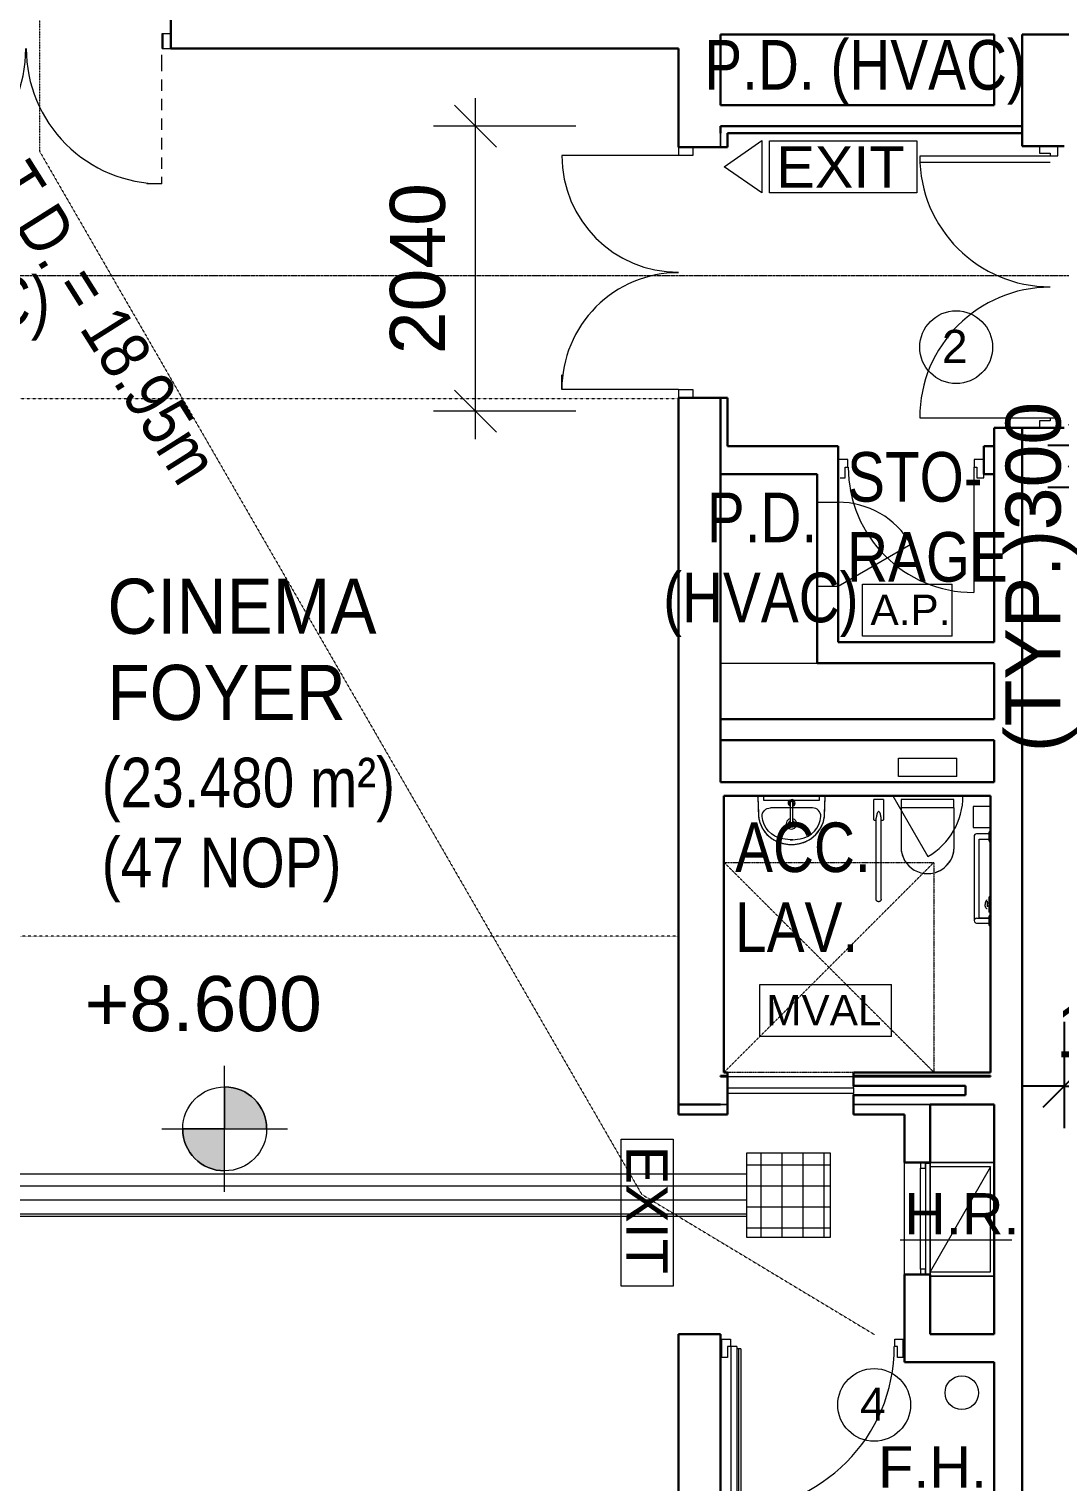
# Model space of a CAD drawing. Header units: millimetres. Extents: x -11708 to 484395, y -10237143 to 211873.
# Drawn here: x 157135 to 164500, y 33891 to 44269 of the extents above; entities that cross this region are included whole.
import ezdxf

# ---------------------------------------------------------------- set-up
doc = ezdxf.new("R2010")
doc.units = ezdxf.units.MM
for name, pattern in [('Dash2', [3, 1.5, -1.5]), ('Grid Line', [21, 12, -3, 3, -3]), ('Hidden', [2.25, 1, -1.25]), ('Hidden_samll_', [3, 2, -1])]:
    doc.linetypes.add(name, pattern=pattern)
for name, color, linetype, lineweight in [('0-1', 7, 'Continuous', 5), ('A-200-M_WALL_INT', 2, 'Continuous', 9), ('A-314-M_WINDOW', 250, 'Continuous', 5), ('A-325-M_DOOR', 31, 'Continuous', 5), ('A-325-M_DOOR-3', 31, 'Continuous', 13), ('A-325-M_DOOR__FRAME', 31, 'Continuous', 5), ('A-770-ME_FFE_SA', 91, 'Continuous', 5), ('A-ANNO-DIMS-1', 7, 'Continuous', 5), ('A-ANNO-NOTE', 7, 'Continuous', 5), ('A-ANNO-NOTE-1', 7, 'Continuous', 20), ('A-DETL', 102, 'Continuous', 5), ('A-DETL-8', 102, 'Hidden', 18), ('A-DETL-GENF', 7, 'Continuous', 5), ('A-DETL-GENF-3', 7, 'Hidden_samll_', 5), ('A-DETL-HDLN-1', 7, 'Dash2', 5), ('A-DOOR', 7, 'Continuous', 5), ('A-DOOR-1', 7, 'Continuous', 9), ('A-FLOR', 7, 'Continuous', 18), ('Dims-B1-FPARTPLANAT_8-6mPD_dwg-1', 7, 'Continuous', 5), ('G-ANNO-DIMS', 7, 'Continuous', 5), ('G-ANNO-TEXT', 7, 'Continuous', 5), ('I-WALL', 7, 'Continuous', 9), ('I-WALL-3', 7, 'Continuous', 30), ('I-WALL-4', 7, 'Continuous', 18), ('P-SANR-FIXT', 7, 'Continuous', 5), ('S-GRID-1', 7, 'Grid Line', 5), ('Z-060-M_DETAIL', 92, 'Continuous', 5)]:
    doc.layers.add(name, color=color, linetype=linetype, lineweight=lineweight)
doc.styles.add('Arial Narrow', font='ARIALN.TTF', dxfattribs={"height": 353.981763})
doc.styles.add('Arial_1', font='arial.ttf', dxfattribs={"height": 393.413174})
doc.styles.add('Arial_2', font='arial.ttf', dxfattribs={"height": 1.475299})
doc.styles.add('Arial_4', font='arial.ttf', dxfattribs={"height": 1.081886})
doc.styles.add('Arial_5', font='arial.ttf', dxfattribs={"height": 1.18024})
doc.styles.add('Arial_6', font='arial.ttf', dxfattribs={"width": 0.9, "height": 393.413174})
doc.dimstyles.new('Diagonal_-_1_5mm_Arial', dxfattribs={"dimscale": 304.8, "dimtxt": 400, "dimasz": 0.984252, "dimexe": 0.984252, "dimexo": 0.0625, "dimgap": 0.656168, "dimtad": 1, "dimdec": 0, "dimrnd": 5, "dimzin": 0, "dimdsep": 46, "dimtxsty": 'Arial_1', "dimblk1": 'OBLIQUE', "dimblk2": 'OBLIQUE', "dimsah": 1, "dimcen": 0.09, "dimdle": 0.328084, "dimadec": 0, "dimazin": 0, "dimtfac": 1, "dimtdec": 4, "dimtix": 1, "dimtmove": 0, "dimatfit": 3, "dimfxl": 1.574803, "dimfxlon": 1, "dimtvp": 1, "dimtolj": 1, "dimtzin": 0, "dimarcsym": 2})
pattern_1 = [(135, (35772.6, -85596.6), (-695.517, -695.517), []), (225, (35772.6, -85596.6), (695.517, -695.517), [])]

# ---------------------------------------------------------------- blocks, each defined once
blk = doc.blocks.new('ARC_ANN_Toilet Universal - ARC_ANN_Toilet Universal-972495-B1_F PART PLAN AT _8_6mPD')
at = {"layer": 'A-DETL-GENF-3'}
for p, q in [((-750, -750), (-750, 750)), ((-750, 750), (750, 750)), ((-750, 750), (750, -750)), ((-750, -750), (750, 750)), ((750, 750), (750, -750)), ((750, -750), (-750, -750))]:
    blk.add_line(p, q, dxfattribs=at)
blk = doc.blocks.new('Dims-B1-FPARTPLANAT_8-6mPD_dwg__Oblique-5772989-B1_F PART PLAN AT _8_6mPD')
at = {"layer": 'A-ANNO-DIMS-1'}
blk.add_line((-0.5, -0.5), (0.5, 0.5), dxfattribs=at)
blk = doc.blocks.new('Dims-B1-FPARTPLANAT_8-6mPD_dwg-5616331-B1_F PART PLAN AT _8_6mPD')
at = {"layer": 'A-ANNO-DIMS-1'}
for p, q in [((82441.2, 41338.7), (82441.2, 43776.7)), ((83156.7, 43576.7), (82141.2, 43576.7)), ((83156.7, 41538.7), (82141.2, 41538.7))]:
    blk.add_line(p, q, dxfattribs=at)
for p, xscale, yscale, zscale, rotation in [((82441.2, 43576.7), 300.0000000000002, 300.0000000000002, 300.0000000000002, 90), ((82441.2, 41538.7), 300, 300, 300, 270)]:
    blk.add_blockref('Dims-B1-FPARTPLANAT_8-6mPD_dwg__Oblique-5772989-B1_F PART PLAN AT _8_6mPD', p, dxfattribs=dict(xscale=xscale, yscale=yscale, zscale=zscale, rotation=rotation))
at = {"layer": 'A-ANNO-DIMS-1', "insert": (81828.5, 42557.7), "char_height": 393.41, "width": 1459.2, "attachment_point": 2, "rotation": 90, "line_spacing_factor": 0.938532, "style": 'Arial_1'}
blk.add_mtext('2040', dxfattribs=at)
blk = doc.blocks.new('Spot Elevations - Spot Elevation - Exterior Filled-23614-B1_F PART PLAN AT _8_6mPD')
at = {"layer": 'G-ANNO-DIMS'}
h = blk.add_hatch(color=256, dxfattribs=at)
edge = h.paths.add_edge_path(flags=0)
edge.add_arc((-2.24, 2.25), 1.5, 0, 90, ccw=False)
edge.add_line((-0.74, 2.25), (-2.24, 2.25))
edge.add_line((-2.24, 2.25), (-2.24, 3.75))
h = blk.add_hatch(color=256, dxfattribs=at)
edge = h.paths.add_edge_path(flags=0)
edge.add_arc((-2.24, 2.25), 1.5, 180, 270, ccw=False)
edge.add_line((-3.74, 2.25), (-2.24, 2.25))
edge.add_line((-2.24, 2.25), (-2.24, 0.75))
for p, q in [((-2.24, 0), (-2.24, 4.5)), ((-2.24, 3.75), (-2.24, 2.25)), ((-4.49, 2.25), (0.01, 2.25)), ((-2.24, 2.25), (-3.74, 2.25)), ((-2.24, 0.75), (-2.24, 2.25)), ((-2.24, 2.25), (-0.74, 2.25))]:
    blk.add_line(p, q, dxfattribs=at)
blk.add_circle((-2.24, 2.25), 1.5, dxfattribs=at)
for start, end in [(360, 90), (180, 270)]:
    blk.add_arc((-2.24, 2.25), 1.5, start, end, dxfattribs=at)
blk = doc.blocks.new('ARC_ANN_MVAL - MVAL-956366-B1_F PART PLAN AT _8_6mPD')
at = {"layer": 'A-ANNO-NOTE'}
for p, q in [((-2.443, -0.916), (-2.443, 0.946)), ((-2.443, 0.946), (2.261, 0.946)), ((2.261, -0.916), (2.261, 0.946)), ((2.261, -0.916), (-2.443, -0.916))]:
    blk.add_line(p, q, dxfattribs=at)
at = {"layer": 'A-ANNO-NOTE', "insert": (-0.153, 0.57), "char_height": 1.0819, "width": 4.89704, "attachment_point": 2, "line_spacing_factor": 0.938532, "style": 'Arial_4'}
blk.add_mtext('MVAL', dxfattribs=at)
blk = doc.blocks.new('ARC_ANN_FIRE-RATING_four_ - none-909737-B1_F PART PLAN AT _8_6mPD')
at = {"layer": 'A-ANNO-NOTE'}
blk.add_circle((0, 0), 1.3, dxfattribs=at)
at = {"layer": 'A-ANNO-NOTE', "insert": (-0.05, 0.62), "char_height": 1.18, "width": 1.0944, "attachment_point": 2, "line_spacing_factor": 0.938532, "style": 'Arial_5'}
blk.add_mtext('4', dxfattribs=at)
blk = doc.blocks.new('ARC_ANN_FIRE-RATING_two_ - none-909955-B1_F PART PLAN AT _8_6mPD')
at = {"layer": 'A-ANNO-NOTE'}
blk.add_circle((0, 0), 1.3, dxfattribs=at)
at = {"layer": 'A-ANNO-NOTE', "insert": (-0.05, 0.62), "char_height": 1.18, "width": 1.0944, "attachment_point": 2, "line_spacing_factor": 0.938532, "style": 'Arial_5'}
blk.add_mtext('2', dxfattribs=at)
blk = doc.blocks.new('_Oblique')
at = {"color": 0, "linetype": 'ByBlock', "lineweight": -2}
blk.add_line((-0.5, -0.5), (0.5, 0.5), dxfattribs=at)
blk = doc.blocks.new('*D309')
at = {"layer": 'A-ANNO-DIMS-1', "color": 0, "lineweight": -2, "transparency": 16777216}
for p, q in [((164529, 37179), (164529, 36418)), ((165629, 37179), (165629, 36418)), ((164529, 36718), (164229, 36718)), ((164529, 36718), (165629, 36718)), ((165629, 36718), (165929, 36718))]:
    blk.add_line(p, q, dxfattribs=at)
at = {"layer": 'Defpoints', "color": 0, "transparency": 16777216}
for p in [(164529, 37198), (165629, 37198), (165629, 36718)]:
    blk.add_point(p, dxfattribs=at)
at = {"layer": 'A-ANNO-DIMS-1', "color": 0, "lineweight": -2, "transparency": 16777216, "xscale": 299.9999999999999, "yscale": 299.9999999999999, "zscale": 299.9999999999999}
for p, rotation in [((164529, 36718), 359.9996999999959), ((165629, 36718), 179.9996999999959)]:
    blk.add_blockref('_Oblique', p, dxfattribs=dict(at, rotation=rotation))
at = {"layer": 'A-ANNO-DIMS-1', "color": 0, "transparency": 16777216, "insert": (165079, 37119), "char_height": 393.4, "attachment_point": 5, "rotation": 359.9997, "style": 'Arial_1'}
blk.add_mtext('\\A1;1100', dxfattribs=at)
blk = doc.blocks.new('ARC_DOOR_T28_DOUBLE_FABRIC_MULLION - 1675x2400mm-35830680-B1_F PART PLAN AT _8_6mPD')
at = {"layer": 'A-DOOR'}
for p, q in [((-835, 983.5), (-730, 983.5)), ((-835, 150), (-835, 983.5)), ((835, 150), (835, 983.5))]:
    blk.add_line(p, q, dxfattribs=at)
for centre, start, end in [((-835, 150), 360, 90), ((835, 150), 90, 180)]:
    blk.add_arc(centre, 833.5, start, end, dxfattribs=at)
at = {"layer": 'A-DOOR-1'}
for p, q in [((-838, 150), (-895, 150)), ((-838, 45), (-838, 150)), ((895, 150), (838, 150)), ((838, 150), (838, 45)), ((-895, 45), (-838, 45)), ((838, 45), (895, 45))]:
    blk.add_line(p, q, dxfattribs=at)
blk = doc.blocks.new('ARC_DOOR_F80_CAVITY SLIDER - 900x2500mm-37513025-B1_F PART PLAN AT _8_6mPD')
at = {"layer": 'A-DOOR-1'}
for p, q in [((-450, 20), (450, 20)), ((-450, -20), (-450, 20)), ((450, -20), (-450, -20))]:
    blk.add_line(p, q, dxfattribs=at)
blk = doc.blocks.new('ARC_ACCESS_PANEL_SINGLE_TIMBER_TYPE11 - 500X300H-36409316-B1_F PART PLAN AT _8_6mPD')
at = {"layer": 'A-DOOR'}
blk.add_line((375, 24), (125, 457), dxfattribs=at)
blk.add_arc((375, 24), 500, 120, 180, dxfattribs=at)
blk = doc.blocks.new('ARC_DOOR_TIMBER_T10-TI-I - 1100x2100mm-47266219-1997 - B')
at = {"layer": 'A-325-M_DOOR'}
for p, q in [((513, 1142), (540, 1142)), ((513, 4), (513, 1142)), ((528, 4), (528, 1142)), ((540, 1157), (584, 1157)), ((540, -11), (540, 1157)), ((584, -11), (584, 1157)), ((513, 4), (540, 4)), ((540, -11), (584, -11))]:
    blk.add_line(p, q, dxfattribs=at)
blk.add_arc((584, -11), 1168, 90, 180, dxfattribs=at)
at = {"layer": 'A-325-M_DOOR-3'}
for p, q in [((-657, 66), (-607, 66)), ((-607, 66), (-607, -11)), ((607, 66), (657, 66)), ((607, -11), (607, 66)), ((-587, -64), (-657, -64)), ((-607, -11), (-587, -11)), ((-587, -11), (-587, -64)), ((587, -64), (587, -11)), ((587, -11), (607, -11)), ((657, -64), (587, -64))]:
    blk.add_line(p, q, dxfattribs=at)
at = {"layer": 'A-325-M_DOOR__FRAME'}
for p, q in [((-647, 66), (-647, -64)), ((647, 66), (647, -64))]:
    blk.add_line(p, q, dxfattribs=at)
blk = doc.blocks.new('ARC_WIN_SPECIAL EQUIPMENT - 800-47311170-1997 - B')
at = {"layer": 'A-314-M_WINDOW'}
h = blk.add_hatch(dxfattribs=at)
h.set_pattern_fill('FP_6', color=256, style=0, pattern_type=2)
h.set_pattern_definition(pattern_1)
h.paths.add_polyline_path([(400, 23), (400, 58), (360, 58), (360, 23)], flags=0)
h.paths.add_polyline_path([(-360, 23), (-360, 58), (-400, 58), (-400, 23)], flags=0)
h = blk.add_hatch(dxfattribs=at)
h.set_pattern_fill('FP_6', color=256, style=0, pattern_type=2)
h.set_pattern_definition(pattern_1)
h.paths.add_polyline_path([(395, 92), (395, 92), (-395, 92), (-395, 58), (395, 58)], flags=0)
for p, q in [((-360, 58), (-400, 58)), ((-400, 23), (-360, 23)), ((-370, 92), (-395, 92)), ((-395, 92), (-395, 58)), ((-395, 58), (395, 58)), ((380, 92), (-370, 92)), ((-360, 23), (-360, 58)), ((360, 23), (-360, 23)), ((400, 58), (360, 58)), ((360, 58), (360, 23)), ((360, 23), (400, 23)), ((395, 92), (380, 92)), ((395, 58), (395, 92))]:
    blk.add_line(p, q, dxfattribs=at)
blk = doc.blocks.new('ARC_TFP_FS_HR_DISPLAY - ARC_TFP_FS_HR_750x400-V37-1997 - B')
at = {"layer": 'A-770-ME_FFE_SA'}
for p, q in [((405, 460), (-405, 460)), ((-405, 460), (-405, 0)), ((-405, 4), (-405, 460)), ((-405, 460), (-395, 460)), ((-395, 460), (-390, 460)), ((-390, 460), (-375, 460)), ((-375, 460), (375, 460)), ((375, 460), (400, 460)), ((400, 460), (405, 460)), ((405, 0), (405, 460)), ((405, 460), (405, 4)), ((-405, 0), (405, 0))]:
    blk.add_line(p, q, dxfattribs=at)
at = {"layer": 'Z-060-M_DETAIL'}
for p, q in [((375, 30), (-375, 460)), ((375, 460), (-375, 460)), ((-375, 460), (-375, 30)), ((375, 30), (375, 460)), ((-375, 30), (375, 30))]:
    blk.add_line(p, q, dxfattribs=at)
blk = doc.blocks.new('ARC_ANN_HR_HOSE-REEL - ARC_ANN_HR_HOSE-REEL-881492-B1_F PART PLAN AT _8_6mPD')
at = {"layer": 'A-ANNO-NOTE-1'}
blk.add_line((-1.804, 0), (2.187, 0), dxfattribs=at)
at = {"layer": 'A-ANNO-NOTE', "insert": (0.406, 1.662), "char_height": 1.4753, "width": 4.896, "attachment_point": 2, "line_spacing_factor": 0.938532, "style": 'Arial_2'}
blk.add_mtext('H.R.', dxfattribs=at)
blk = doc.blocks.new('ARC_ANN_EXIT - ARC_ANN_EXIT-878429-G_F PLAN _1 OF 2_')
at = {"layer": 'A-ANNO-NOTE'}
for p, q in [((-2.124, 0), (-2.124, 1.862)), ((-2.124, 1.862), (3.134, 1.862)), ((3.134, 1.862), (3.134, 0)), ((3.134, 0), (-2.124, 0))]:
    blk.add_line(p, q, dxfattribs=at)
at = {"layer": 'A-ANNO-NOTE', "insert": (0.406, 1.662), "char_height": 1.4753, "width": 5.454, "attachment_point": 2, "line_spacing_factor": 0.938532, "style": 'Arial_1'}
blk.add_mtext('EXIT', dxfattribs=at)
blk = doc.blocks.new('ARC_DOOR_T17_SINGLE_FABRIC_FINISH - 800x2100mm-34974180-B1_F PART PLAN AT _8_6mPD')
at = {"layer": 'A-DOOR'}
blk.add_line((448, -24), (448, -920), dxfattribs=at)
blk.add_arc((448, -24), 896, 180, 270, dxfattribs=at)
at = {"layer": 'A-DOOR-1'}
for p, q in [((-451, 29), (-521, 29)), ((-451, -24), (-451, 29)), ((521, 29), (451, 29)), ((451, 29), (451, -24)), ((-507, -101), (-471, -101)), ((-471, -101), (-471, -24)), ((-471, -24), (-451, -24)), ((451, -24), (471, -24)), ((471, -24), (471, -101)), ((471, -101), (521, -101)), ((521, -101), (521, -75))]:
    blk.add_line(p, q, dxfattribs=at)
blk = doc.blocks.new('ARC_DOOR_T27_DOUBLE_FABRIC_FINISH - 1670x2400mm-37445781-B1_F PART PLAN AT _8_6mPD')
at = {"layer": 'A-DOOR'}
for p, q in [((-934, 51), (-934, -881.5)), ((-890, 51), (-890, -881.5)), ((934, -881.5), (934, 51))]:
    blk.add_line(p, q, dxfattribs=at)
for centre, start, end in [((-934, 51), 270, 360), ((934, 51), 180, 270)]:
    blk.add_arc(centre, 932.5, start, end, dxfattribs=at)
at = {"layer": 'A-DOOR-1'}
for p, q in [((-937, 104), (-1007, 104)), ((-1007, 104), (-1007, -26)), ((-937, 51), (-937, 104)), ((1007, 104), (937, 104)), ((937, 104), (937, 51)), ((1007, -26), (1007, 104)), ((-957, -26), (-957, 51)), ((-957, 51), (-937, 51)), ((937, 51), (957, 51)), ((957, 51), (957, -26)), ((-1007, -26), (-957, -26)), ((957, -26), (1007, -26))]:
    blk.add_line(p, q, dxfattribs=at)
blk = doc.blocks.new('ARC_DOOR_TIMBER_T20-FT-O - 1955x2400mm-49661043-0295')
at = {"layer": 'A-325-M_DOOR'}
for p, q in [((-968, 1116), (-863, 1116)), ((-968, 1068), (-968, 1116)), ((967, 1068), (967, 1116)), ((-968, 929), (-968, 1010)), ((967, 929), (967, 1010)), ((-968, 789), (-968, 871)), ((967, 789), (967, 871)), ((-968, 650), (-968, 731)), ((967, 650), (967, 731)), ((-968, 510), (-968, 592)), ((967, 510), (967, 592)), ((-968, 371), (-968, 453)), ((967, 195), (967, 453)), ((-968, 195), (-968, 313))]:
    blk.add_line(p, q, dxfattribs=at)
at = {"layer": 'A-325-M_DOOR', "lineweight": 9}
for p, q in [((-974, 150), (-979, 150)), ((-971, 45), (-971, 150)), ((970, 150), (970, 45)), ((1027, 150), (974, 150)), ((-1028, 45), (-971, 45)), ((970, 45), (1027, 45))]:
    blk.add_line(p, q, dxfattribs=at)
at = {"layer": 'A-325-M_DOOR'}
for centre, start, end in [((-968, 150), 360, 90), ((967, 150), 90, 180)]:
    blk.add_arc(centre, 966, start, end, dxfattribs=at)
blk = doc.blocks.new('*D352')
at = {"layer": 'A-ANNO-DIMS-1', "color": 0, "lineweight": -2, "transparency": 16777216}
for p, q in [((164712, 41298), (164712, 41598)), ((164413, 41298), (165012, 41298)), ((164712, 41298), (164712, 40998)), ((164413, 40998), (165012, 40998)), ((164712, 40998), (164712, 40698))]:
    blk.add_line(p, q, dxfattribs=at)
at = {"layer": 'Defpoints', "color": 0, "transparency": 16777216}
for p in [(164394, 41298), (164394, 40998), (164712, 40998)]:
    blk.add_point(p, dxfattribs=at)
at = {"layer": 'A-ANNO-DIMS-1', "color": 0, "lineweight": -2, "transparency": 16777216, "xscale": 299.9999999999999, "yscale": 299.9999999999999, "zscale": 299.9999999999999}
for p, rotation in [((164712, 41298), 270), ((164712, 40998), 90)]:
    blk.add_blockref('_Oblique', p, dxfattribs=dict(at, rotation=rotation))
at = {"layer": 'A-ANNO-DIMS-1', "color": 0, "transparency": 16777216, "insert": (164311, 41148), "char_height": 393.4, "attachment_point": 5, "rotation": 90, "style": 'Arial_1'}
blk.add_mtext('\\A1;300', dxfattribs=at)
blk = doc.blocks.new('ARC_ANN_EXIT - ARC_ANN_EXIT-878429-B1_F PART PLAN AT _8_6mPD')
at = {"layer": 'A-ANNO-NOTE'}
for p, q in [((-2.124, 0), (-2.124, 1.862)), ((-2.124, 1.862), (3.134, 1.862)), ((3.134, 1.862), (3.134, 0)), ((3.134, 0), (-2.124, 0))]:
    blk.add_line(p, q, dxfattribs=at)
at = {"layer": 'A-ANNO-NOTE', "insert": (0.406, 1.662), "char_height": 1.4753, "width": 5.454, "attachment_point": 2, "line_spacing_factor": 0.938532, "style": 'Arial_2'}
blk.add_mtext('EXIT', dxfattribs=at)
blk = doc.blocks.new('ARC_ANN_ACCESS PANEL - AP-910189-B1_F PLAN _2 OF 2_')
at = {"layer": 'A-ANNO-NOTE'}
for p, q in [((-1.593, -0.916), (-1.593, 0.946)), ((-1.593, 0.946), (1.606, 0.946)), ((1.606, -0.916), (1.606, 0.946)), ((1.606, -0.916), (-1.593, -0.916))]:
    blk.add_line(p, q, dxfattribs=at)
at = {"layer": 'A-ANNO-NOTE', "insert": (0.12, 0.57), "char_height": 1.0819, "width": 3.40549, "attachment_point": 2, "line_spacing_factor": 0.938532, "style": 'Arial_5'}
blk.add_mtext('A.P.', dxfattribs=at)

msp = doc.modelspace()

# ---------------------------------------------------------------- linework, layer by layer
at = {"layer": 'A-200-M_WALL_INT'}
msp.add_line((163388.3, 35372.1), (163388.3, 36172.1), dxfattribs=at)
at = {"layer": 'A-ANNO-NOTE'}
msp.add_lwpolyline([(162370.3, 43472), (162370.3, 43099.5), (162101.8, 43285.8)], close=True, dxfattribs=at)
msp.add_circle((163798.5, 34528.2), 120, dxfattribs=at)
at = {"layer": 'A-DETL'}
for p, q in [((162259.7, 36240.3), (162259.7, 35640.3)), ((162859.7, 36240.3), (162259.7, 36240.3)), ((162859.7, 35640.3), (162859.7, 36240.3)), ((162259.7, 36090.3), (155959.7, 36090.3)), ((155959.7, 35790.3), (162259.7, 35790.3)), ((162259.7, 35640.3), (162859.7, 35640.3))]:
    msp.add_line(p, q, dxfattribs=at)
at = {"layer": 'A-DETL-8'}
for p, q in [((155659.7, 41630.8), (161774.4, 41630.8)), ((161774.4, 41630.8), (161774.4, 37790.8)), ((161774.4, 37790.8), (155659.7, 37790.8))]:
    msp.add_line(p, q, dxfattribs=at)
at = {"layer": 'A-DETL-GENF', "linetype": 'Continuous'}
for p, q in [((162365.3, 35640.3), (162365.3, 36240.3)), ((162515.3, 35640.3), (162515.3, 36240.3)), ((162665.3, 35640.3), (162665.3, 36240.3)), ((162815.3, 35640.3), (162815.3, 36240.3)), ((162259.7, 36156.6), (162859.7, 36156.6)), ((155959.7, 36006.6), (162859.7, 36006.6)), ((155959.7, 35906.6), (162259.7, 35906.6)), ((155959.7, 35806.6), (162259.7, 35806.6)), ((162259.7, 35856.6), (162859.7, 35856.6)), ((162259.7, 35706.6), (162859.7, 35706.6))]:
    msp.add_line(p, q, dxfattribs=at)
at = {"layer": 'A-DETL-HDLN-1'}
for p, q in [((157211.2, 43393.8), (157211.2, 48293.8)), ((157211.2, 43393.8), (161511.2, 35945.9)), ((161511.2, 35945.9), (163172.3, 34945.6))]:
    msp.add_line(p, q, dxfattribs=at)
at = {"layer": 'A-DOOR-1'}
for p, q in [((158091, 44235.8), (158091, 44130.8)), ((158148, 44235.8), (158091, 44235.8)), ((158091, 44130.8), (158148, 44130.8))]:
    msp.add_line(p, q, dxfattribs=at)
at = {"layer": 'A-FLOR'}
for p, q in [((162074.4, 39739.7), (162815.4, 39739.7)), ((162124.4, 36787.1), (163024.4, 36787.1)), ((163024.4, 36707.1), (163024.4, 36719.6)), ((163024.4, 36654.6), (163024.4, 36667.1))]:
    msp.add_line(p, q, dxfattribs=at)
at = {"layer": 'I-WALL'}
for p, q in [((162074.4, 43526.7), (162074.4, 43425.5)), ((162124.4, 36587.1), (162074.4, 36587.1)), ((163573.3, 36587.1), (163024.4, 36587.1)), ((163829.3, 34947.1), (164029.3, 34947.1))]:
    msp.add_line(p, q, dxfattribs=at)
at = {"layer": 'I-WALL-3'}
for p, q in [((158148, 44480.8), (158148, 44130.8)), ((162074.4, 43726.7), (162074.4, 44230.7)), ((162074.4, 44230.7), (164029.4, 44230.7)), ((164029.4, 44230.7), (164029.4, 43726.7)), ((164229.4, 44230.7), (164229.4, 43433.8)), ((164229.4, 44230.7), (172531.4, 44230.7)), ((158148, 44130.8), (161774.4, 44130.7)), ((161774.4, 44130.7), (161774.4, 43425.5)), ((164029.4, 43726.7), (162074.4, 43726.7)), ((164029.4, 43576.7), (162074.4, 43576.7)), ((162074.4, 43576.7), (162074.4, 43526.7)), ((162074.4, 43576.7), (164229.5, 43576.7)), ((162124.4, 43526.7), (164229.5, 43526.7)), ((162124.4, 43425.5), (162124.4, 43526.7)), ((161774.4, 43425.5), (162124.4, 43425.5)), ((164229.4, 43433.8), (164529.4, 43433.8)), ((162124.4, 41635.5), (161774.4, 41635.5)), ((161774.4, 41635.5), (161774.4, 36517.1)), ((162074.4, 38889.7), (162074.4, 41635.5)), ((162124.4, 41289.8), (162124.4, 41635.5)), ((164029.4, 41419.8), (164029.4, 39889.7)), ((164529.5, 41419.8), (164029.4, 41419.8)), ((164229.4, 41419.8), (164229.3, 33630.7)), ((162914.5, 41289.8), (162124.4, 41289.8)), ((162914.5, 39889.7), (162914.5, 41289.8)), ((164029.4, 41289.8), (163956.5, 41289.8)), ((163956.5, 41289.8), (163956.5, 41089.8)), ((162074.4, 41089.8), (162764.5, 41089.8)), ((162764.5, 41089.8), (162764.5, 39739.7)), ((163956.5, 41089.8), (164029.4, 41089.8)), ((164029.4, 39889.7), (162914.5, 39889.7)), ((162764.5, 39739.7), (164029.4, 39739.7)), ((164029.4, 39739.7), (164029.4, 39339.7)), ((164029.4, 39339.7), (162074.4, 39339.7)), ((162074.4, 39189.7), (164029.4, 39189.7)), ((164029.4, 39189.7), (164029.4, 38889.7)), ((164029.4, 38889.7), (162074.4, 38889.7)), ((162099.4, 36817.1), (162099.4, 38792.2)), ((162099.4, 38792.2), (164004.4, 38792.2)), ((164004.4, 38792.2), (164004.4, 36817.1)), ((162074.4, 36787.1), (162074.4, 36792.1)), ((162074.4, 36792.1), (162124.4, 36792.1)), ((162124.4, 36787.1), (162074.4, 36787.1)), ((162124.4, 36817.1), (162099.4, 36817.1)), ((162124.4, 36792.1), (162124.4, 36817.1)), ((162124.4, 36517.1), (162124.4, 36787.1)), ((164004.4, 36817.1), (163024.4, 36817.1)), ((163024.4, 36817.1), (163024.4, 36792.1)), ((163024.4, 36792.1), (164004.4, 36792.1)), ((164004.4, 36787.1), (163024.4, 36787.1)), ((163024.4, 36787.1), (163024.4, 36719.6)), ((164004.4, 36792.1), (164004.4, 36787.1)), ((163024.4, 36719.6), (163824.4, 36719.6)), ((163824.4, 36654.6), (163024.4, 36654.6)), ((163024.4, 36654.6), (163024.4, 36517.1)), ((163824.4, 36719.6), (163824.4, 36654.6)), ((162074.4, 36587.1), (161774.4, 36587.1)), ((163573.3, 36587.1), (164029.3, 36587.1)), ((163573.3, 36172.1), (163573.3, 36587.1)), ((164029.4, 36587.1), (164029.3, 34947.1)), ((161774.4, 36517.1), (162124.4, 36517.1)), ((163024.3, 36517.1), (163388.3, 36517.1)), ((163388.3, 36517.1), (163388.3, 36172.1)), ((163388.3, 36172.1), (163573.3, 36172.1)), ((163388.3, 35372.1), (163388.3, 34747.1)), ((163573.3, 35372.1), (163388.3, 35372.1)), ((163573.3, 34947.1), (163573.3, 35372.1)), ((161774.3, 34947.1), (161774.3, 33630.7)), ((161774.3, 34947.1), (162074.3, 34947.1)), ((162074.3, 33430.7), (162074.3, 34947.1)), ((164029.3, 34947.1), (163573.3, 34947.1)), ((163388.3, 34747.1), (164029.3, 34747.1)), ((163829.3, 34747.1), (164029.3, 34747.1)), ((164029.3, 34747.1), (164029.3, 33430.7))]:
    msp.add_line(p, q, dxfattribs=at)
at = {"layer": 'I-WALL-4'}
for p, q in [((162074.4, 43425.5), (162074.4, 43526.7)), ((162764.5, 40889.8), (162914.5, 40889.8)), ((162914.5, 40289.8), (163434.1, 40589.8)), ((162764.5, 40289.8), (162914.5, 40289.8)), ((162074.4, 36587.1), (162124.4, 36587.1)), ((163024.4, 36587.1), (164029.4, 36587.1)), ((164029.3, 34947.1), (163829.3, 34947.1))]:
    msp.add_line(p, q, dxfattribs=at)
msp.add_arc((162914.5, 40289.8), 600, 29.99999, 90, dxfattribs=at)
at = {"layer": 'P-SANR-FIXT'}
for p, q in [((163346.9, 39061), (163761.9, 39061)), ((163346.9, 38931), (163346.9, 39061)), ((163761.9, 38931), (163761.9, 39061)), ((163761.9, 38931), (163346.9, 38931)), ((162342, 38782.2), (162342, 38792.2)), ((162342, 38782.2), (162346, 38640.5)), ((162342, 38782.2), (162345, 38665)), ((162381.6, 38792.2), (162381.6, 38762.2)), ((162381.6, 38762.2), (162781.6, 38762.2)), ((162572.5, 38741.5), (162572.5, 38571.5)), ((162592.5, 38571.5), (162592.5, 38741.5)), ((162781.6, 38762.2), (162781.6, 38792.2)), ((162817.2, 38642), (162821.4, 38787.3)), ((162818.1, 38665), (162821.3, 38787.1)), ((162821.4, 38787.3), (162821.4, 38792.2)), ((163169.3, 38619.9), (163169.3, 38766)), ((163239.5, 38766), (163169.3, 38766)), ((163239.5, 38766), (163239.5, 38619.9)), ((163366.2, 38766), (163366.2, 38706.5)), ((163742.5, 38766), (163366.2, 38766)), ((163742.5, 38706.5), (163742.5, 38766)), ((164004.4, 38716), (163879.4, 38716)), ((163879.4, 38716), (163879.4, 38566)), ((162346, 38640.5), (162354.7, 38601.5)), ((162581.7, 38706.3), (162431.2, 38706.3)), ((162732, 38706.3), (162581.7, 38706.3)), ((162808, 38600.4), (162817.2, 38642)), ((163169.3, 38619.5), (163187.2, 38619.5)), ((163221.6, 38619.5), (163239.5, 38619.5)), ((163744.4, 38706.5), (163364.9, 38706.5)), ((163364.9, 38706.5), (163364.9, 38425.5)), ((163743, 38425.5), (163743, 38706.5)), ((162354.7, 38601.5), (162378.1, 38553.6)), ((162378.1, 38553.6), (162406.6, 38516.5)), ((162406.6, 38516.5), (162443.7, 38485.2)), ((162572.5, 38571.5), (162592.5, 38571.5)), ((162719.5, 38485.2), (162756.6, 38516.5)), ((162756.6, 38516.5), (162785.1, 38553.6)), ((162785.1, 38553.6), (162808, 38600.4)), ((163879.4, 38566), (164004.4, 38566)), ((163886.4, 38502.2), (163886.4, 37901)), ((163994.4, 38520.2), (163904.4, 38520.2)), ((164004.4, 38536), (163994.4, 38536)), ((163994.4, 38520.4), (163994.4, 38534.8)), ((163994.4, 38483.8), (163994.4, 38520.2)), ((162443.7, 38485.2), (162470.6, 38469.6)), ((162470.6, 38469.6), (162499, 38458.1)), ((162499, 38458.1), (162534.5, 38449.5)), ((162534.5, 38449.5), (162579.1, 38443.7)), ((162579.1, 38443.7), (162584.1, 38443.7)), ((162584.1, 38443.7), (162628.7, 38449.5)), ((162628.7, 38449.5), (162664.2, 38458.1)), ((162664.2, 38458.1), (162692.6, 38469.6)), ((162692.6, 38469.6), (162719.5, 38485.2)), ((163742.5, 38426.5), (163744.4, 38426.5)), ((163922.8, 37919.4), (163922.8, 38483.8)), ((163922.8, 38483.8), (163994.4, 38483.8)), ((163994.4, 38467.2), (163994.4, 38483.5)), ((163994.4, 38466), (164004.4, 38466)), ((163979.4, 38040.2), (163979.4, 37998.3)), ((163994.4, 38026), (163979.4, 38026)), ((163979.4, 38006), (163994.4, 38006)), ((164004.4, 38076), (163994.4, 38071)), ((163994.4, 37961), (163994.4, 38071)), ((163904.4, 37919), (163994.4, 37919)), ((163904.4, 37883), (163994.4, 37883)), ((163994.4, 37919.4), (163922.8, 37919.4)), ((164004.4, 37956), (163994.4, 37961)), ((164004.4, 37936), (163994.4, 37936)), ((163994.4, 37936), (163994.4, 37934.8)), ((163994.4, 37919.4), (163994.4, 37936)), ((163994.4, 37883), (163994.4, 37919.4)), ((163994.4, 37866), (163994.4, 37882.9)), ((164004.4, 37936), (164004.4, 37866)), ((163994.4, 37867.2), (163994.4, 37866)), ((163994.4, 37866), (164004.4, 37866)), ((164004.4, 37866), (164004.4, 37867.2)), ((164004.4, 37442.2), (164004.4, 37842.2)), ((163999.4, 37402.5), (164004.4, 37407.4))]:
    msp.add_line(p, q, dxfattribs=at)
at = {"layer": 'P-SANR-FIXT', "flags": 128}
for points in [[(163186.4, 38054), (163186.4, 38633.5)], [(163218.2, 38654.4), (163216.5, 38661.4), (163214.6, 38667.4), (163212.5, 38672.4), (163210.3, 38676.2), (163208, 38678.7), (163205.6, 38680), (163203.2, 38680), (163200.8, 38678.7), (163198.4, 38676.2), (163196.2, 38672.4), (163194.1, 38667.4), (163192.2, 38661.4), (163190.6, 38654.4)], [(163222.4, 38054), (163222.4, 38633.5)], [(163222.4, 38054), (163222.3, 38053.3), (163222.3, 38052.5), (163222.2, 38051.8), (163222.1, 38051.1), (163222, 38050.4), (163221.8, 38049.7), (163221.7, 38049), (163221.4, 38048.3), (163221.2, 38047.6), (163220.9, 38047), (163220.6, 38046.3), (163220.3, 38045.7), (163220, 38045), (163219.6, 38044.4), (163219.2, 38043.8), (163218.8, 38043.2), (163218.4, 38042.7), (163217.9, 38042.1), (163217.4, 38041.6), (163216.9, 38041.1), (163216.4, 38040.6), (163215.8, 38040.1), (163215.3, 38039.7), (163214.7, 38039.2), (163214.1, 38038.8), (163213.5, 38038.5), (163212.8, 38038.1), (163212.2, 38037.8), (163211.6, 38037.5), (163210.9, 38037.2), (163210.2, 38037), (163209.5, 38036.7), (163208.8, 38036.5), (163208.1, 38036.4), (163207.4, 38036.2), (163206.7, 38036.1), (163206, 38036.1), (163205.3, 38036), (163204.6, 38036), (163203.8, 38036), (163203.1, 38036), (163202.4, 38036.1), (163201.7, 38036.2), (163201, 38036.3), (163200.3, 38036.4), (163199.6, 38036.6), (163198.9, 38036.8), (163198.2, 38037.1), (163197.5, 38037.3), (163196.9, 38037.6), (163196.2, 38037.9), (163195.6, 38038.3), (163195, 38038.6), (163194.4, 38039), (163193.8, 38039.4), (163193.2, 38039.9), (163192.6, 38040.3), (163192.1, 38040.8), (163191.6, 38041.3), (163191.1, 38041.8), (163190.6, 38042.4), (163190.2, 38042.9), (163189.7, 38043.5), (163189.3, 38044.1), (163188.9, 38044.7), (163188.6, 38045.3), (163188.2, 38046), (163187.9, 38046.6), (163187.7, 38047.3), (163187.4, 38047.9), (163187.2, 38048.6), (163187, 38049.3), (163186.8, 38050), (163186.7, 38050.7), (163186.5, 38051.4), (163186.5, 38052.2), (163186.4, 38052.9), (163186.4, 38053.6), (163186.4, 38054)], [(163979.4, 38046), (163977.6, 38045.8), (163975.9, 38045.2), (163974.3, 38044.2), (163972.6, 38042.8), (163969.6, 38038.8), (163967, 38033), (163965.1, 38025.2), (163964.4, 38016)], [(163979.4, 37986), (163977.6, 37986.2), (163975.9, 37986.8), (163974.3, 37987.8), (163972.6, 37989.2), (163969.6, 37993.1), (163967, 37999), (163965.1, 38006.7), (163964.4, 38016)]]:
    msp.add_lwpolyline(points, dxfattribs=at)
at = {"layer": 'P-SANR-FIXT'}
for centre, radius, start, end in [((162582.5, 38740.9), 24.5, 119.13539, 179.9997), ((162582.5, 38740.9), 24.5, 179.9997, 245.91019), ((162582.5, 38740.9), 17.5, 304.8496, 179.9997), ((162582.5, 38740.9), 17.5, 179.9997, 235.1498), ((162582.5, 38741.5), 10, 359.9997, 179.9997), ((162582.5, 38740.9), 24.5, 294.08921, 104.89181), ((162581.7, 38592.2), 37.5, 104.28122, 286.69822), ((162581.7, 38591.3), 23, 113.71793, 246.28147), ((162581.7, 38592.2), 37.5, 286.69822, 73.30118), ((162581.7, 38591.3), 23, 297.93801, 62.06139), ((163904.4, 38502.2), 18, 89.9997, 179.9997), ((163554.4, 38426.5), 190, 179.9997, 207.69201), ((163553.9, 38425.5), 189.1, 179.9997, 359.9997), ((163554.4, 38426.5), 190, 276.92278, 359.9997), ((163904.4, 37901), 18, 89.9997, 269.9997)]:
    msp.add_arc(centre, radius, start, end, dxfattribs=at)
for points, knots in [([(162345, 38665), (162345.3, 38656.2), (162346.8, 38638.9), (162350.9, 38618.2), (162355.6, 38602.1), (162359.8, 38590.3), (162364.7, 38578.7), (162370.1, 38567.6), (162376.1, 38556.8), (162382.7, 38546.2), (162389.9, 38536.1), (162397.6, 38526.5), (162405.8, 38517.3), (162414.5, 38508.5), (162423.7, 38500.2), (162433.4, 38492.4), (162443.5, 38485.2), (162454, 38478.5), (162465, 38472.3), (162480.1, 38465), (162499.8, 38457.4), (162516.5, 38453), (162525.1, 38451.3)], [0, 0, 0, 0, 0.0833333, 0.1666667, 0.2083333, 0.25, 0.2916667, 0.3333333, 0.375, 0.4166667, 0.4583333, 0.5, 0.5416667, 0.5833333, 0.625, 0.6666667, 0.7083333, 0.75, 0.7916667, 0.8333333, 0.9166667, 1, 1, 1, 1]), ([(162371.3, 38644.8), (162370.9, 38661), (162377, 38676.6), (162388.3, 38688.2), (162399.6, 38699.8), (162415.1, 38706.3), (162431.2, 38706.3)], [3, 3, 3, 3, 4, 4, 4, 5, 5, 5, 5]), ([(162638.1, 38451.3), (162646.7, 38453), (162663.4, 38457.4), (162683.1, 38465), (162698.2, 38472.3), (162709.2, 38478.5), (162719.7, 38485.2), (162729.8, 38492.4), (162739.4, 38500.2), (162748.7, 38508.5), (162757.4, 38517.3), (162765.6, 38526.5), (162773.3, 38536.1), (162780.5, 38546.2), (162787.1, 38556.8), (162793.1, 38567.6), (162798.5, 38578.7), (162803.4, 38590.3), (162807.6, 38602.1), (162812.3, 38618.2), (162816.4, 38638.9), (162817.9, 38656.2), (162818.1, 38665)], [0, 0, 0, 0, 0.0833333, 0.1666667, 0.2083333, 0.25, 0.2916667, 0.3333333, 0.375, 0.4166667, 0.4583333, 0.5, 0.5416667, 0.5833333, 0.625, 0.6666667, 0.7083333, 0.75, 0.7916667, 0.8333333, 0.9166667, 1, 1, 1, 1]), ([(162791.9, 38644.8), (162792.3, 38661), (162786.2, 38676.6), (162774.9, 38688.2), (162763.6, 38699.8), (162748.1, 38706.3), (162732, 38706.3)], [3, 3, 3, 3, 4, 4, 4, 5, 5, 5, 5]), ([(163999.2, 37402.5), (164000, 37402.5), (164001.1, 37402.7), (164002.4, 37403.5), (164003.8, 37404.8), (164004.4, 37406.3), (164004.4, 37407.5)], [0, 0, 0, 0, 0.2857143, 0.4285714, 0.5714286, 1, 1, 1, 1]), ([(164001.6, 37369.8), (164002.3, 37369.7), (164003, 37370), (164003.5, 37370.5), (164004.1, 37371), (164004.4, 37371.7), (164004.4, 37372.5)], [3, 3, 3, 3, 4, 4, 4, 5, 5, 5, 5])]:
    msp.add_open_spline(points, degree=3, knots=knots, dxfattribs=at)
for points in [[(162519.7, 38485.3), (162439, 38497.3), (162377.4, 38563.5), (162371.3, 38644.8)], [(162643.5, 38485.3), (162724.2, 38497.3), (162785.8, 38563.5), (162791.9, 38644.8)], [(163190.6, 38654.4), (163190, 38651.8), (163188.8, 38646.8), (163187, 38639.7), (163186.4, 38635.5), (163186.4, 38633.5)], [(163222.4, 38633.5), (163222.4, 38635.5), (163221.8, 38639.7), (163220, 38646.8), (163218.7, 38651.8), (163218.2, 38654.4)], [(162591.5, 38478.2), (162567.4, 38478.2), (162543.3, 38480.6), (162519.7, 38485.3)], [(162525.1, 38451.3), (162534.4, 38449.1), (162553.1, 38445.7), (162572.1, 38444.1), (162581.6, 38443.7)], [(162571.7, 38478.2), (162595.8, 38478.2), (162619.9, 38480.6), (162643.5, 38485.3)], [(162581.6, 38443.7), (162591.1, 38444.1), (162610.1, 38445.7), (162628.8, 38449.1), (162638.1, 38451.3)]]:
    msp.add_open_spline(points, degree=3, dxfattribs=at)
at = {"layer": 'S-GRID-1'}
msp.add_line((191364.2, 42505.6), (135121.9, 42505.9), dxfattribs=at)

# ---------------------------------------------------------------- block references
at = {"layer": '0-1'}
for name, p, rotation in [('ARC_DOOR_T28_DOUBLE_FABRIC_MULLION - 1675x2400mm-35830680-B1_F PART PLAN AT _8_6mPD', (161924.4, 42530.5), 89.99969999999985), ('ARC_DOOR_T27_DOUBLE_FABRIC_FINISH - 1670x2400mm-37445781-B1_F PART PLAN AT _8_6mPD', (164379.5, 42426.8), 269.9997000000001), ('ARC_DOOR_T17_SINGLE_FABRIC_FINISH - 800x2100mm-34974180-B1_F PART PLAN AT _8_6mPD', (163435.5, 41164.8), 359.9997000009001), ('ARC_ACCESS_PANEL_SINGLE_TIMBER_TYPE11 - 500X300H-36409316-B1_F PART PLAN AT _8_6mPD', (163681.9, 38816), 179.9997000009), ('ARC_DOOR_F80_CAVITY SLIDER - 900x2500mm-37513025-B1_F PART PLAN AT _8_6mPD', (162574.4, 36687.1), 179.9997000009)]:
    msp.add_blockref(name, p, dxfattribs=dict(at, rotation=rotation))
at = {"layer": 'A-314-M_WINDOW', "rotation": 270}
msp.add_blockref('ARC_WIN_SPECIAL EQUIPMENT - 800-47311170-1997 - B', (163480.8, 35772.1), dxfattribs=at)
at = {"layer": 'A-325-M_DOOR', "rotation": 180}
for name, p in [('ARC_DOOR_TIMBER_T20-FT-O - 1955x2400mm-49661043-0295', (157112.3, 44280.8)), ('ARC_DOOR_TIMBER_T10-TI-I - 1100x2100mm-47266219-1997 - B', (162732, 34847.2))]:
    msp.add_blockref(name, p, dxfattribs=at)
at = {"layer": 'A-770-ME_FFE_SA', "rotation": 90}
msp.add_blockref('ARC_TFP_FS_HR_DISPLAY - ARC_TFP_FS_HR_750x400-V37-1997 - B', (164033.3, 35767.1), dxfattribs=at)
at = {"layer": 'A-ANNO-NOTE', "xscale": 200, "yscale": 200, "zscale": 200}
for name, p in [('ARC_ANN_EXIT - ARC_ANN_EXIT-878429-G_F PLAN _1 OF 2_', (162850.3, 43099.5)), ('ARC_ANN_FIRE-RATING_two_ - none-909955-B1_F PART PLAN AT _8_6mPD', (163758.2, 41996.7)), ('ARC_ANN_ACCESS PANEL - AP-910189-B1_F PLAN _2 OF 2_', (163407.6, 40115.5)), ('ARC_ANN_MVAL - MVAL-956366-B1_F PART PLAN AT _8_6mPD', (162843.5, 37256)), ('ARC_ANN_HR_HOSE-REEL - ARC_ANN_HR_HOSE-REEL-881492-B1_F PART PLAN AT _8_6mPD', (163717.8, 35621.8)), ('ARC_ANN_FIRE-RATING_four_ - none-909737-B1_F PART PLAN AT _8_6mPD', (163172.3, 34441.7))]:
    msp.add_blockref(name, p, dxfattribs=at)
at = {"layer": 'A-ANNO-NOTE', "xscale": 200.0000000000001, "yscale": 200.0000000000001, "zscale": 200.0000000000001, "rotation": 270}
msp.add_blockref('ARC_ANN_EXIT - ARC_ANN_EXIT-878429-B1_F PART PLAN AT _8_6mPD', (161364.5, 35916), dxfattribs=at)
at = {"layer": 'A-DETL-GENF'}
msp.add_blockref('ARC_ANN_Toilet Universal - ARC_ANN_Toilet Universal-972495-B1_F PART PLAN AT _8_6mPD', (162849.4, 37567.1), dxfattribs=at)
at = {"layer": 'Dims-B1-FPARTPLANAT_8-6mPD_dwg-1'}
msp.add_blockref('Dims-B1-FPARTPLANAT_8-6mPD_dwg-5616331-B1_F PART PLAN AT _8_6mPD', (77884.1, 0), dxfattribs=at)
at = {"layer": 'G-ANNO-DIMS', "xscale": 199.9999999999998, "yscale": 199.9999999999998, "zscale": 199.9999999999998}
msp.add_blockref('Spot Elevations - Spot Elevation - Exterior Filled-23614-B1_F PART PLAN AT _8_6mPD', (158980.1, 35963.3), dxfattribs=at)

# ---------------------------------------------------------------- texts
at = {"layer": 'A-ANNO-DIMS-1', "insert": (164365.9, 39898), "char_height": 393.41, "attachment_point": 5, "rotation": 90, "style": 'Arial_1'}
msp.add_mtext('\\A1;(TYP.)', dxfattribs=at)
at = {"layer": 'A-ANNO-NOTE', "insert": (163589.5, 34146.5), "char_height": 295.06, "width": 925.2, "attachment_point": 2, "line_spacing_factor": 0.938532, "style": 'Arial_2'}
msp.add_mtext('F.H.', dxfattribs=at)
at = {"layer": 'G-ANNO-DIMS', "insert": (157530.6, 37504.7), "char_height": 393.41, "width": 2020.8, "attachment_point": 1, "line_spacing_factor": 0.938532, "style": 'Arial_1'}
msp.add_mtext('+8.600', dxfattribs=at)
at = {"layer": 'G-ANNO-TEXT', "attachment_point": 1}
for s, insert, char_height, width, line_spacing_factor, style in [('P.D. (HVAC)', (161959, 44190.7), 353.982, 2544.554, 0.968573, 'Arial Narrow'), ('P.D. ^J(HVAC)', (155886.7, 43075.3), 353.982, 2544.554, 0.968573, 'Arial Narrow'), ('STO-^JRAGE', (162979.1, 41247.6), 353.98, 755.97, 0.968573, 'Arial Narrow'), ('\\pi910.93;P.D. \\P\\pi598.72;(HVAC)', (161066.1, 40957.7), 353.982, 2544.554, 0.968573, 'Arial Narrow'), ('CINEMA\\PFOYER', (157693.8, 40343.1), 393.41, 2270.4, 0.938532, 'Arial_6'), ('(23.480 m²)\\P(47 NOP)', (157653.8, 39064.4), 353.982, 2492.542, 0.968573, 'Arial Narrow'), ('ACC.\\PLAV.', (162179.1, 38601.8), 353.98, 1157.714, 0.968573, 'Arial Narrow')]:
    msp.add_mtext(s, dxfattribs=dict(at, insert=insert, char_height=char_height, width=width, line_spacing_factor=line_spacing_factor, style=style))
at = {"layer": 'G-ANNO-TEXT', "insert": (157134.5, 43359.3), "char_height": 353.982, "width": 3080.039, "attachment_point": 1, "rotation": 302.2105, "line_spacing_factor": 0.968573, "style": 'Arial Narrow'}
msp.add_mtext('T.D. = 18.95m', dxfattribs=at)

# ---------------------------------------------------------------- dimensions: what is measured, and where the dimension line sits
at = {"layer": 'A-ANNO-DIMS-1'}
for base, p1, p2, angle, override, picture, middle in [((164711.6, 40997.5), (164393.7, 41297.5), (164393.7, 40997.5), 90, {"dimpost": '<>', "dimfxl": 410.488662}, '*D352', (164310.6, 41147.5)), ((165628.8, 36718), (164529.4, 37198), (165628.8, 37198), 359.9997, {"dimpost": '<>', "dimfxl": 1099.455077}, '*D309', (165079.1, 37118.8))]:
    dim = msp.add_linear_dim(base=base, p1=p1, p2=p2, angle=angle, dimstyle='Diagonal_-_1_5mm_Arial', override=override, dxfattribs=at)
    dim.commit()
    dim.dimension.update_dxf_attribs({"geometry": picture, "text_midpoint": middle})

doc.saveas('drawing.dxf')
